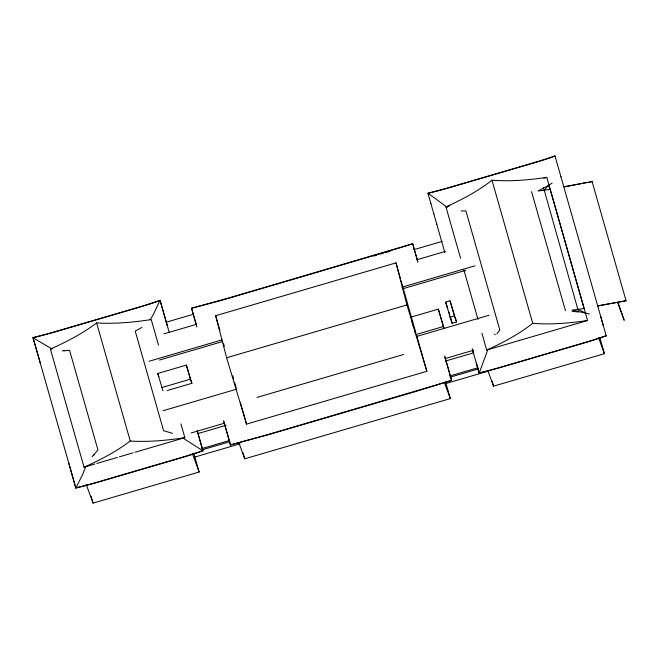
<?xml version="1.0" encoding="UTF-8"?>
<svg xmlns="http://www.w3.org/2000/svg" width="659" height="659" viewBox="0 0 659 659"><rect width="100%" height="100%" fill="white"/><g stroke="black" fill="none" stroke-linecap="round" stroke-linejoin="round"><path stroke-width="0.99" d="M487.751 349.945L479.151 373.142A155.31 49.153 -15.9 0 0 502.372 366.948L583.421 343.207A155.31 49.153 -15.9 0 0 606.231 335.909L600.58 315.99M85.785 466.679L82.729 474.266L75.843 488.088A155.31 49.153 -15.9 0 0 99.064 481.902L180.113 458.162A155.31 49.153 -15.9 0 0 202.923 450.863A207.651 4.695 73.7 0 0 197.511 431.703M62.275 350.753L64.03 350.819L64.302 350.333M150.112 319.87L153.308 314.557L160.03 300.306A155.31 49.153 -15.9 0 1 137.22 307.605L56.172 331.345A155.31 49.153 -15.9 0 1 32.95 337.532A207.651 4.695 73.7 0 1 40.372 363.43L68.833 463.302A207.651 4.695 73.7 0 1 75.843 488.088M92.005 456.909L97.944 449.957L69.574 350.333L64.03 350.819M496.845 333.792L499.835 330.035L465.905 210.888L461.185 210.946M589.434 313.981L571.954 310.125L584.113 308.511L550.183 189.355L548.502 185.377L538.024 190.978L544.252 190.212L548.502 185.377L552.16 183.111M158.506 345.143L151.224 319.557C133.184 322.325 114.88 324.055 96.618 322.91C82.457 333.643 66.592 341.856 50.413 349.089L84.047 467.198L94.814 464.043M180.937 423.885L184.858 437.667C166.818 440.434 148.514 442.164 130.251 441.019C116.091 451.753 100.226 459.966 84.047 467.198M141.85 327.449L135.227 331.098L163.597 430.722L172.51 433.334M417.542 260.7A198.235 4.481 73.7 0 0 412.674 243.739L229.002 297.876L191.53 308.239A198.235 4.481 73.7 0 1 196.934 327.07M401.372 247.364L412.674 243.731M230.452 444.924L268.015 434.808L414.536 391.891L451.596 380.416L267.925 434.561L230.452 444.924A198.235 4.481 73.7 0 0 223.607 420.722M400.425 247.66L303.329 276.376M460.559 258.229L445.937 206.893L449.85 205.748M543.856 178.21L546.797 177.353L587.556 320.496L486.696 350.044L481.918 333.256M50.413 349.089L52.374 348.512M229.093 298.123L302.349 276.665M373.678 256.046L376.561 255.206M380.4 254.077L383.283 253.237M385.202 252.669L390.004 251.26M166.01 322.284L193.491 314.236M413.745 249.712L442.14 241.4M416.472 334.838L426.859 371.305L246.54 424.132L226.63 357.763L215.666 315.71L395.985 262.883L400.474 278.658M163.943 333.849L196.547 324.302M416.859 259.761L445.509 251.367M149.033 361.289L222.141 339.871M401.949 287.2L475.057 265.783M159.511 360.028L222.742 341.502M402.55 288.831L465.781 270.305M162.971 390.869L157.74 373.472L186.357 365.094L191.884 383.307L167.221 390.532M226.63 357.763L406.949 304.936L395.985 262.883M445.583 302.151L450.048 300.842L456.563 321.971L452.099 323.281L445.583 302.151L447.799 308.181M161.76 387.574L190.369 379.197L191.884 383.307M410.722 317.21L438.326 309.12L444.026 328.124M449.883 317.251L454.348 315.949L456.563 321.971M443.977 328.429L443.293 326.559L415.689 334.64L414.305 329.797M163.078 410.722L236.993 389.065M416.373 336.518L489.135 315.208M257.01 397.426L403.522 354.501M191.102 432.979L224.694 423.136M445.006 358.603L473.656 350.209M197.634 433.671L226.095 425.335M445.369 361.107L473.755 352.787M96.774 463.466L117.327 457.453M119.279 456.876L132.986 452.865M134.938 452.288L184.858 437.667M201.975 448.573L229.456 440.525M449.71 376.009L478.104 367.689M202.412 449.751L229.892 441.703M450.138 377.187L478.533 368.867M194.52 457.148L239.967 443.836M445.468 383.645L488.937 370.91M86.222 484.497L93.067 503.105L199.133 472.033L193.779 453.244M238.838 442.708L244.761 458.812L450.311 398.596L445.55 381.866M488.031 371.132L493.558 386.158L604.435 353.685L599.954 337.96M217.561 301.443L228.138 298.403M216.605 301.715L191.53 308.239M563.783 186.761L592.12 181.587L589.22 182.139M564.854 186.818L580.497 183.812M587.293 182.51L583.339 183.004M626.05 300.735L597.713 305.908L626.05 300.735L592.029 181.34M543.222 187.749L544.252 190.212L550.183 189.355M572.16 311.328L578.602 312.004L544.252 190.212M51.937 348.916L33.041 337.779A207.651 4.695 73.7 0 1 40.463 363.677M578.182 309.368L584.78 312.786M93.636 454.784L94.122 455.048M447.37 207.412L427.864 193.128A155.31 49.153 -15.9 0 0 451.086 186.934L532.134 163.193A155.31 49.153 -15.9 0 0 554.952 155.895L555.043 156.142A155.31 49.153 -15.9 0 1 548.461 158.374M183.153 438.153L202.923 450.863M494.637 334.039L495.181 334.821M618.043 302.596L624.18 320.299L617.582 302.366M606.231 335.909L606.14 335.662A155.31 49.153 -15.9 0 1 583.33 342.96L502.282 366.701A155.31 49.153 -15.9 0 1 479.06 372.895L476.309 363.15M598.553 337.713L604.435 353.685M444.388 382.5L450.311 398.596M167.543 326.452A207.651 4.695 73.7 0 0 160.121 300.553L160.03 300.306A207.651 4.695 73.7 0 1 167.452 326.205L169.215 332.309M192.28 453.425L199.133 472.033M157.74 373.472L158.951 376.767M406.949 304.936L426.859 371.305M554.952 155.895L560.966 176.801M430.937 203.73L427.955 193.375A155.31 49.153 -15.9 0 0 442.486 189.644M430.846 203.483L433.877 214.027M560.875 176.554L603.479 326.164M531.558 191.654L565.488 310.809M546.797 177.353A134.337 42.514 -15.9 0 1 491.968 180.162L532.727 323.305A134.337 42.514 -15.9 0 1 486.704 350.044M463.928 270.075L477.981 319.442M492.149 381.207L493.558 386.158M433.787 213.78L436.793 224.233M472.808 350.72L473.59 353.463M436.703 223.986L444.833 252.545M472.198 348.636L479.151 373.142M450.048 300.842L454.348 315.949M448.878 311.954L449.685 314.788M450.221 316.674L452.099 323.281M438.326 309.12L443.293 326.559M401.034 280.627L415.911 332.869M411.554 320.117L412.377 323.017M412.929 324.961L413.753 327.861M215.666 315.71L219.875 330.488M223.525 343.306L224.365 346.263M232.784 375.836L233.632 378.793M234.752 382.731L236.153 387.665M240.362 402.443L246.54 424.132M243.08 452.906L244.761 458.812M186.357 365.094L190.369 379.197M96.618 322.91L130.251 441.019M91.09 496.178L93.067 503.105M443.449 189.38A155.31 49.153 -15.9 0 0 451.176 187.181L532.225 163.44A155.31 49.153 -15.9 0 0 538.947 161.422M547.522 158.687A155.31 49.153 -15.9 0 1 539.91 161.125M491.96 180.162A134.337 42.514 -15.9 0 1 445.937 206.901M587.556 320.496A134.337 42.514 -15.9 0 1 532.727 323.305M191.621 308.486A198.235 4.481 73.7 0 1 196.497 325.455M412.583 243.492A198.235 4.481 73.7 0 1 417.987 262.315M445.014 357.137A198.235 4.481 73.7 0 1 451.596 380.416M444.66 355.967A198.235 4.481 73.7 0 1 451.506 380.169M223.961 421.892A198.235 4.481 73.7 0 1 230.543 445.171M68.742 463.055A207.651 4.695 73.7 0 1 75.752 487.841A155.31 49.153 -15.9 0 0 98.974 481.655L180.022 457.914A155.31 49.153 -15.9 0 0 202.832 450.616A207.651 4.695 73.7 0 0 197.156 430.525M48.535 333.792A155.31 49.153 -15.9 0 0 56.262 331.592L137.311 307.852A155.31 49.153 -15.9 0 0 160.121 300.553M47.572 334.055A155.31 49.153 -15.9 0 1 33.041 337.779"/></g></svg>
